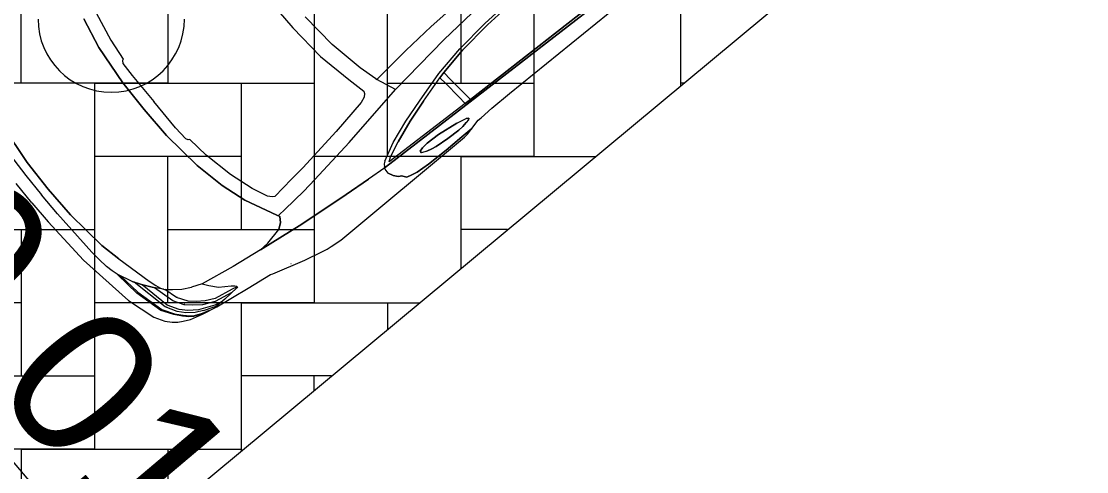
# Model space of a CAD drawing. Header units: millimetres. Extents: x 406050 to 619663, y -271768 to -128786.
# Drawn here: x 513004 to 517369, y -204382 to -202536 of the extents above; entities that cross this region are included whole.
import ezdxf

# ---------------------------------------------------------------- set-up
doc = ezdxf.new("R2010")
doc.units = ezdxf.units.MM
doc.header["$MEASUREMENT"] = 0
doc.set_wipeout_variables(frame=1)
doc.linetypes.add('Wipeout_Contour', pattern=[1000, 0, -1000])
doc.layers.add('Situace - koordinační', color=7, linetype='Continuous')
doc.styles.add('GENEROVANÝ_STYL_1', font='Arial.ttf')
doc.styles.add('GENEROVANÝ_STYL_2', font='Arial Bold.ttf')
doc.dimstyles.new('GENEROVANÝ_STYL__1', dxfattribs={"dimtxt": 600, "dimasz": 456, "dimexe": 0.18, "dimexo": 0.0625, "dimgap": 0, "dimtad": 1, "dimdec": 0, "dimzin": 0, "dimdsep": 46, "dimtxsty": 'GENEROVANÝ_STYL_1', "dimblk": 'ARROWHEAD_2', "dimblk1": 'ARROWHEAD_2', "dimblk2": 'ARROWHEAD_2', "dimcen": 0.09, "dimse1": 1, "dimse2": 1, "dimclrd": 7, "dimclre": 7, "dimclrt": 7, "dimazin": 0, "dimtfac": 1, "dimtdec": 4, "dimtmove": 2, "dimatfit": 3, "dimfxl": 1, "dimtolj": 1, "dimtzin": 0, "dimarcsym": 0})
doc.dimstyles.new('GENEROVANÝ_STYL__2', dxfattribs={"dimtxt": 600, "dimasz": 456, "dimexe": 0.18, "dimexo": 0.0625, "dimgap": 0, "dimtad": 1, "dimdec": 0, "dimzin": 0, "dimdsep": 46, "dimtxsty": 'GENEROVANÝ_STYL_1', "dimblk": 'ARROWHEAD_2', "dimblk1": 'ARROWHEAD_2', "dimblk2": 'ARROWHEAD_2', "dimcen": 0.09, "dimse1": 1, "dimse2": 1, "dimclrd": 7, "dimclre": 7, "dimclrt": 7, "dimazin": 0, "dimtfac": 1, "dimtdec": 4, "dimtmove": 0, "dimatfit": 3, "dimfxl": 1, "dimtolj": 1, "dimtzin": 0, "dimarcsym": 0})

# ---------------------------------------------------------------- blocks, each defined once
blk = doc.blocks.new('*X11')
at = {"layer": 'Situace - koordinační', "color": 253, "linetype": 'Continuous', "lineweight": 13, "true_color": 0xa8a8a8}
for p, q in [((513604.5, -201889.2), (513604.5, -202789.2)), ((513004.5, -202789.2), (513004.5, -202189.2)), ((514204.5, -202189.2), (514204.5, -203089.2)), ((514804.5, -202189.2), (514804.5, -202789.2)), ((515104.5, -202189.2), (515104.5, -203089.2)), ((514504.5, -203089.2), (514504.5, -202489.2)), ((515704.5, -202489.2), (515704.5, -202800.6)), ((513604.5, -202789.2), (512704.5, -202789.2)), ((513304.5, -202789.2), (514204.5, -202789.2)), ((513304.5, -202789.2), (513304.5, -203689.2)), ((513904.5, -202789.2), (513904.5, -203389.2)), ((514204.5, -202789.2), (514204.5, -203689.2)), ((514504.5, -202789.2), (515104.5, -202789.2)), ((515718.1, -202789.2), (515704.5, -202789.2)), ((513904.5, -203089.2), (513304.5, -203089.2)), ((513604.5, -203689.2), (513604.5, -203089.2)), ((515104.5, -203089.2), (514204.5, -203089.2)), ((514804.5, -203089.2), (515357.3, -203089.2)), ((514804.5, -203089.2), (514804.5, -203548.9)), ((512404.5, -203389.2), (513304.5, -203389.2)), ((513004.5, -203389.2), (513004.5, -203989.2)), ((513304.5, -203389.2), (513304.5, -204289.2)), ((513604.5, -203389.2), (514204.5, -203389.2)), ((514996.6, -203389.2), (514804.5, -203389.2)), ((513004.5, -203689.2), (512404.5, -203689.2)), ((514204.5, -203689.2), (513304.5, -203689.2)), ((513904.5, -203689.2), (514635.8, -203689.2)), ((513904.5, -203689.2), (513904.5, -204297.3)), ((514504.5, -203689.2), (514504.5, -203798.4)), ((512704.5, -203989.2), (513304.5, -203989.2)), ((514275, -203989.2), (513904.5, -203989.2)), ((514204.5, -204047.9), (514204.5, -203989.2)), ((513304.5, -204289.2), (512404.5, -204289.2)), ((513004.5, -204289.2), (513904.5, -204289.2)), ((513004.5, -204289.2), (513004.5, -205045.7)), ((513604.5, -204289.2), (513604.5, -204546.8)), ((513904.5, -204289.2), (513904.5, -204297.3))]:
    blk.add_line(p, q, dxfattribs=at)
blk = doc.blocks.new('výplň_1')
at = {"color": 254, "linetype": 'Wipeout_Contour', "lineweight": 0, "ltscale": 23826820.9208767}
blk.add_wipeout([(507736.9, -202722.8), (507704.5, -202761.1), (507472.8, -203118.3), (507287.4, -203501.5), (507151.3, -203904.9), (507066.6, -204322.1), (507034.6, -204746.6), (507055.8, -205171.8), (507129.9, -205591), (507255.7, -205997.7), (507431.3, -206385.5), (507653.9, -206748.4), (543199.4, -249246.5), (543593.1, -249026.5), (509030.8, -207703.9), (509010.1, -207427.9), (509010.7, -207151.1), (509032.5, -206875.2), (509075.4, -206601.8), (509139.1, -206332.5), (509177.9, -206211.2), (510581.5, -208143.5), (510762.6, -208392.9), (544380.6, -248586.5), (544774.4, -248366.5), (512964.5, -210334.7), (511108.9, -208103.2), (510971.3, -207916.8), (510963.2, -207902.5), (510856.1, -207715.7), (510764.9, -207502.7), (510698.9, -207280.6), (510658.9, -207052.4), (510645.5, -206821.1), (510658.9, -206589.8), (510698.9, -206361.5), (510764.9, -206139.4), (510841.1, -205961.6), (511312, -206453), (518416.5, -200545.4), (514580.3, -195932), (509462.5, -200187.6), (507296.6, -202263.4)], dxfattribs=at).dxf.layer = 'Situace - koordinační'
at = {"layer": 'Situace - koordinační', "color": 7, "linetype": 'Continuous', "lineweight": 13, "flags": 128}
blk.add_lwpolyline([(510764.9, -207502.7), (510698.9, -207280.6), (510658.9, -207052.4), (510645.5, -206821.1), (510658.9, -206589.8), (510698.9, -206361.5), (510764.9, -206139.4), (510841.1, -205961.6), (511312, -206453), (518416.5, -200545.4), (514580.3, -195932), (509462.5, -200187.6)], dxfattribs=at)
at = {"layer": 'Situace - koordinační', "color": 253, "linetype": 'Continuous', "lineweight": 13, "true_color": 0xa8a8a8}
blk.add_blockref('*X11', (0, 0), dxfattribs=at)
blk = doc.blocks.new('Luxusní auto 2 27_2')
at = {"layer": 'Situace - koordinační', "color": 253, "linetype": 'Continuous', "lineweight": 13, "true_color": 0xa8a8a8}
for p, q in [((2632.8, 918), (2591, 908.6)), ((2660.9, 923.9), (2632.8, 918)), ((2685.7, 918.4), (2632.8, 918)), ((2632.8, 918), (2685.7, 918.4)), ((2678.7, 926.3), (2660.9, 923.9)), ((3337.5, 926.3), (2678.7, 926.3)), ((2770.5, 919.6), (2685.7, 918.4)), ((2685.7, 918.4), (2770.5, 919.6)), ((2862.2, 917.1), (2770.5, 919.6)), ((2770.5, 919.6), (2862.2, 917.1)), ((2919.3, 912.2), (2862.2, 917.1)), ((2862.2, 917.1), (2919.3, 912.2)), ((3384.9, 922.1), (3337.5, 926.3)), ((3404.8, 918.6), (3384.9, 922.1)), ((3428.8, 914), (3404.8, 918.6)), ((2422, 906.3), (1836.8, 913.2)), ((2515.9, 906.4), (2422, 906.3)), ((2575.4, 908.2), (2515.9, 906.4)), ((2591, 908.6), (2575.4, 908.2)), ((2615.4, 877.6), (2620.7, 881.4)), ((2620.7, 881.4), (2615.4, 877.6)), ((2624.3, 870.9), (2615.4, 877.6)), ((2615.4, 877.6), (2624.3, 870.9)), ((2620.7, 881.4), (2635.3, 884.2)), ((2635.3, 884.2), (2656.3, 887.4)), ((2656.3, 887.4), (2635.3, 884.2)), ((2656.3, 887.4), (2677.3, 888.9)), ((2677.3, 888.9), (2656.3, 887.4)), ((2677.3, 888.9), (2734.7, 886.7)), ((2734.7, 886.7), (2677.3, 888.9)), ((2734.7, 886.7), (2792.1, 881.3)), ((2792.1, 881.3), (2734.7, 886.7)), ((2792.1, 881.3), (2792.8, 881.2)), ((2792.8, 881.2), (2812.9, 877.1)), ((2812.9, 877.1), (2792.8, 881.2)), ((2812.9, 877.1), (2833.7, 871.2)), ((2833.7, 871.2), (2812.9, 877.1)), ((2943.5, 906.7), (2919.3, 912.2)), ((2919.3, 912.2), (2943.5, 906.7)), ((2965.2, 900.1), (2943.5, 906.7)), ((2943.5, 906.7), (2965.2, 900.1)), ((2979.1, 883.1), (2965.2, 900.1)), ((2965.2, 900.1), (2979.1, 883.1)), ((2983.5, 880.6), (2979.1, 883.1)), ((2979.1, 883.1), (2983.5, 880.6)), ((2990.7, 875.8), (2983.5, 880.6)), ((2983.5, 880.6), (2990.7, 875.8)), ((3003.7, 860.8), (2990.7, 875.8)), ((2990.7, 875.8), (3003.7, 860.8)), ((3504.4, 895.6), (3428.8, 914)), ((3640.4, 854.1), (3504.4, 895.6)), ((1866.3, 854.1), (2568, 830)), ((2568, 830), (1866.3, 854.1)), ((2561.4, 822.6), (1957.9, 841.8)), ((1957.9, 841.8), (2561.4, 822.6)), ((2568, 830), (3006.2, 813.8)), ((3006.2, 813.8), (2568, 830)), ((2665.8, 861.2), (2624.3, 870.9)), ((2753.3, 850.1), (2665.8, 861.2)), ((2665.8, 861.2), (2753.3, 850.1)), ((2684.7, 858.8), (2685.1, 860.1)), ((2811.9, 847.1), (2753.3, 850.1)), ((2753.3, 850.1), (2811.9, 847.1)), ((2839.5, 849.4), (2811.9, 847.1)), ((2811.9, 847.1), (2839.5, 849.4)), ((2833.7, 871.2), (2855.3, 863.1)), ((2855.2, 854.4), (2839.5, 849.4)), ((2839.5, 849.4), (2855.2, 854.4)), ((2855.3, 863.1), (2855.2, 854.4)), ((2855.2, 854.4), (2855.3, 863.1)), ((3013.4, 839.5), (3003.7, 860.8)), ((3003.7, 860.8), (3013.4, 839.5)), ((3013.4, 839.5), (3012.2, 818.8)), ((3556, 869.2), (3556.2, 869.9)), ((3650.2, 850.8), (3640.4, 854.1)), ((3755.5, 835.7), (3650.2, 850.8)), ((3902.6, 811.8), (3755.5, 835.7)), ((2572, 707.5), (2561.4, 822.6)), ((2588.1, 821.7), (2561.4, 822.6)), ((2561.4, 822.6), (2588.1, 821.7)), ((2588.1, 821.7), (2980.5, 806.5)), ((2588.1, 821.7), (2590.7, 783.4)), ((2590.7, 783.4), (2588.1, 821.7)), ((2963.8, 793.9), (2900.3, 766.6)), ((2993, 792.7), (2917.1, 756.7)), ((2980.5, 806.5), (2963.8, 793.9)), ((2993, 792.7), (3001.1, 799.3)), ((2993, 792.7), (3001.1, 799.3)), ((3001.1, 799.3), (3008.5, 810)), ((3006.2, 813.8), (3009.9, 813.3)), ((3012.2, 818.8), (3008.5, 810)), ((3009.9, 813.3), (3091.4, 806.5)), ((3202.2, 796.8), (3091.4, 806.5)), ((3091.4, 806.5), (3202.2, 796.8)), ((3418.5, 773.7), (3202.2, 796.8)), ((3202.2, 796.8), (3418.5, 773.7)), ((3786.1, 802.6), (3791.1, 804.7)), ((3786.5, 798.5), (3786.1, 802.6)), ((3786.1, 802.2), (3808.6, 797.3)), ((3791.2, 793.1), (3786.5, 798.5)), ((3791.1, 804.7), (3857.5, 809.1)), ((3803, 784.1), (3791.2, 793.1)), ((3808.6, 797.3), (3886.8, 780.9)), ((3818.8, 805.6), (3894.9, 790.2)), ((3857.5, 809.1), (3913.2, 809.4)), ((3869.5, 809.1), (3905, 801.1)), ((3879.3, 806.8), (3879.1, 806.9)), ((3894.9, 790.2), (3942.4, 768)), ((3911.7, 805.7), (3897.4, 809.1)), ((3967.6, 796.7), (3902.6, 811.8)), ((3905, 801.1), (3969.3, 773.4)), ((3955.3, 788.5), (3911.7, 805.7)), ((3964.9, 794.1), (3935.6, 803.6)), ((3955.3, 788.5), (3986.5, 773.3)), ((3996.7, 781), (3964.9, 794.1)), ((3967.6, 796.7), (3971.3, 795.1)), ((4019.8, 782.6), (3967.6, 796.7)), ((3971.3, 795.1), (4002.3, 781.5)), ((2590.7, 783.4), (2597.2, 707.5)), ((2597.2, 707.5), (2590.7, 783.4)), ((2808, 732.8), (2900.3, 766.6)), ((2900.3, 766.6), (2808, 732.8)), ((2917.1, 756.7), (2820.9, 722)), ((2897.8, 766.8), (2897.7, 766.8)), ((3616.4, 746.7), (3418.5, 773.7)), ((3418.5, 773.7), (3616.4, 746.7)), ((3575.7, 745.3), (3505.6, 731.3)), ((3575.7, 745.3), (3616.4, 746.7)), ((3616.4, 746.7), (3745.8, 727.7)), ((3846.5, 754.9), (3803, 784.1)), ((3872.9, 724), (3846.5, 754.9)), ((3886.8, 780.9), (3925, 762.7)), ((3925, 762.7), (3953.6, 741)), ((3942.4, 768), (3974.7, 743.7)), ((3969.3, 773.4), (4004.3, 746.8)), ((3974.7, 743.7), (4001.1, 719.8)), ((3986.5, 773.3), (4016.8, 749)), ((4011.5, 770.5), (3996.7, 781)), ((4002.3, 781.5), (4017.4, 770.7)), ((4004.3, 746.8), (4028.5, 721.7)), ((4031.3, 750.5), (4011.5, 770.5)), ((4016.8, 749), (4040.9, 722.5)), ((4017.4, 770.7), (4036.5, 751.4)), ((4046.7, 769.6), (4019.8, 782.6)), ((4054.1, 723), (4031.3, 750.5)), ((4036.5, 751.4), (4059.2, 723.9)), ((4066.1, 758.6), (4046.7, 769.6)), ((4084.5, 743.8), (4066.1, 758.6)), ((4104.4, 721.6), (4084.5, 743.8)), ((2575, 668.2), (2572, 707.5)), ((2572, 707.5), (2575, 668.2)), ((2597.2, 707.5), (2600.5, 674.3)), ((2600.5, 674.3), (2597.2, 707.5)), ((2713.8, 705.5), (2600.5, 674.3)), ((2713.8, 705.5), (2808, 732.8)), ((2808, 732.8), (2713.8, 705.5)), ((2820.9, 722), (2725.8, 694.9)), ((3468.3, 692.2), (3482.3, 712.7)), ((3482.3, 712.7), (3468.3, 692.2)), ((3482.3, 712.7), (3505.6, 731.3)), ((3505.6, 731.3), (3482.3, 712.7)), ((3745.8, 727.7), (3888.7, 700.7)), ((3746.7, 725.2), (3746.7, 725.2)), ((3888.7, 700.7), (3872.9, 724)), ((3888.7, 700.7), (3932, 684.1)), ((3953.6, 741), (3979.3, 718.6)), ((3976.2, 718.6), (3976.3, 718.5)), ((3979.3, 718.6), (4005.7, 676.8)), ((3998, 719.7), (3998.1, 719.6)), ((4001.1, 719.8), (4026.9, 677.6)), ((4026.7, 721.4), (4026.9, 721.3)), ((4026.9, 721.3), (4026.7, 721.4)), ((4028.5, 721.7), (4054.8, 676.8)), ((4040.9, 722.5), (4066.7, 676.4)), ((4083.9, 676), (4054.1, 723)), ((4059.2, 723.9), (4089.1, 676.8)), ((4128.8, 679.4), (4104.4, 721.6)), ((2456.2, 646.6), (2575, 668.2)), ((2575, 668.2), (2456.2, 646.6)), ((2592.2, 657.7), (2461.4, 635.4)), ((2575, 668.2), (2600.5, 674.3)), ((2600.5, 674.3), (2575, 668.2)), ((2725.8, 694.9), (2592.2, 657.7)), ((3261.3, 666.9), (3056, 640.4)), ((3326, 674.9), (3261.3, 666.9)), ((3433.7, 683.1), (3326, 674.9)), ((3465.6, 684.9), (3433.7, 683.1)), ((3471.6, 685.1), (3465.6, 684.9)), ((3474.2, 679.7), (3468.3, 692.2)), ((3468.3, 692.2), (3474.2, 679.7)), ((3535.7, 548.7), (3474.2, 679.7)), ((3474.2, 679.7), (3535.7, 548.7)), ((3966.9, 665.1), (3932, 684.1)), ((3997.4, 640.5), (3966.9, 665.1)), ((4003.2, 676.4), (4003.1, 676.6)), ((4003.1, 676.6), (4003.2, 676.4)), ((4005.7, 676.8), (4021.2, 621.1)), ((4026.9, 677.6), (4049.3, 589.1)), ((4052.8, 677.3), (4052.9, 676.8)), ((4052.9, 676.8), (4052.8, 677.3)), ((4054.8, 676.8), (4081.1, 546.6)), ((4061.9, 681.6), (4062.5, 680.4)), ((4066.7, 676.4), (4098.9, 517.8)), ((4114.6, 558.8), (4083.9, 676)), ((4089.1, 676.8), (4120.1, 559.5)), ((4165.4, 560.2), (4128.8, 679.4)), ((2170.1, 625.8), (2312.6, 632.3)), ((2316.7, 621.6), (2170.5, 613.4)), ((2312.6, 632.3), (2456.2, 646.6)), ((2461.4, 635.4), (2316.7, 621.6)), ((3056, 640.4), (2771.1, 594.4)), ((3333.2, 605.6), (3430.8, 616.2)), ((3399.4, 612.1), (3401.8, 613.1)), ((3430.8, 616.2), (3440.6, 610.9)), ((4022.1, 620.4), (3997.4, 640.5)), ((4022.1, 620.4), (4023.3, 620.4)), ((4031.7, 604.9), (4023.3, 620.4)), ((4025.4, 616.6), (4052.1, 585.9)), ((2630.6, 579.7), (2488.8, 564.2)), ((2771.1, 594.4), (2630.6, 579.7)), ((2771.1, 594.4), (2803.2, 515)), ((2913.4, 546.2), (3068.5, 572.4)), ((3068.5, 572.4), (3268.6, 598.7)), ((3268.6, 598.7), (3333.2, 605.6)), ((3440.6, 610.9), (3453.6, 596.1)), ((3453.6, 596.1), (3481.8, 531)), ((4040.2, 584.9), (4031.7, 604.9)), ((4049.6, 554.2), (4040.2, 584.9)), ((4052.1, 585.9), (4082.7, 544.4)), ((4082.7, 544.4), (4052.1, 585.9)), ((2488.8, 564.2), (2328.3, 554)), ((2875.5, 516.8), (2878.6, 526.6)), ((2878.6, 526.6), (2889.5, 537.6)), ((2889.5, 537.6), (2913.4, 546.2)), ((3481.8, 531), (3513.7, 430.3)), ((3568.3, 443.7), (3535.7, 548.7)), ((3535.7, 548.7), (3568.3, 443.7)), ((4086, 404.5), (4049.6, 554.2)), ((4082.7, 544.4), (4103.6, 510)), ((4103.6, 510), (4082.7, 544.4)), ((4125.5, 462.1), (4114.6, 558.8)), ((4120.1, 559.5), (4131.5, 451.2)), ((4200.7, 316.1), (4165.4, 560.2)), ((2494.2, 490.3), (2330.6, 484.2)), ((2636.4, 499.6), (2494.2, 490.3)), ((2803.2, 515), (2636.4, 499.6)), ((2804.5, 509.6), (2803.2, 515)), ((2803.2, 515), (2804.5, 509.6)), ((2804.5, 509.6), (2826.1, 434.5)), ((2892.4, 441.7), (2875.5, 516.8)), ((4103.6, 510), (4131.8, 448.3)), ((2921, 294.7), (2892.4, 441.7)), ((3594.9, 314.5), (3568.3, 443.7)), ((3568.3, 443.7), (3594.9, 314.5)), ((4131.8, 448.3), (4131.5, 451.3)), ((4131.8, 448.3), (4138.6, 423.7)), ((2826.1, 434.5), (2853.2, 287.7)), ((3513.7, 430.3), (3539.1, 306)), ((4104.9, 317.8), (4086, 404.5)), ((4086, 404.5), (4104.9, 317.8)), ((4086.7, 397.1), (4086.7, 397.1)), ((4138.6, 423.7), (4144.8, 396.1)), ((4149.6, 355), (4144.8, 396.1)), ((4149.6, 355), (4153.1, 312.1)), ((3539.1, 306), (3549.2, 213.9)), ((3613, 139.9), (3594.9, 314.5)), ((3594.9, 314.5), (3613, 139.9)), ((4123, 139.4), (4104.9, 317.8)), ((4104.9, 317.8), (4123, 139.4)), ((4153.1, 312.1), (4161.1, 101.7)), ((4212, 102.3), (4200.7, 316.1)), ((2853.2, 287.7), (2865.2, 129.1)), ((2933.3, 132.3), (2921, 294.7)), ((3549.2, 213.9), (3555.8, 211.2)), ((3555.8, 211.2), (3561.2, 201.4)), ((3561.2, 201.4), (3564.4, 139.1)), ((2935.8, 0.2), (2933.3, 132.3)), ((3564.4, 139.1), (3564.4, 0.2)), ((3614.5, 0), (3613, 139.9)), ((3613, 139.9), (3614.5, 0)), ((4126.4, 0), (4123, 139.4)), ((4123, 139.4), (4126.4, 0)), ((4161.1, 101.7), (4161.6, 0)), ((4213.6, 0), (4212, 102.3)), ((3614.5, 0), (3613, -139.9)), ((3613, -139.9), (3614.5, 0)), ((4126.4, 0), (4123, -139.4)), ((4123, -139.4), (4126.4, 0)), ((4161.1, -101.7), (4161.6, 0)), ((4213.6, 0), (4212, -102.3)), ((3564.4, -139.1), (3564.4, -0.2)), ((4153.1, -312.1), (4161.1, -101.7)), ((3561.2, -201.4), (3564.4, -139.1)), ((3613, -139.9), (3594.9, -314.5)), ((3594.9, -314.5), (3613, -139.9)), ((4123, -139.4), (4104.9, -317.8)), ((4104.9, -317.8), (4123, -139.4)), ((3539.1, -306), (3549.2, -213.9)), ((3549.2, -213.9), (3555.8, -211.2)), ((3555.8, -211.2), (3561.2, -201.4)), ((3513.7, -430.3), (3539.1, -306)), ((3594.9, -314.5), (3568.3, -443.7)), ((3568.3, -443.7), (3594.9, -314.5))]:
    blk.add_line(p, q, dxfattribs=at)
blk = doc.blocks.new('*D79')
at = {"layer": 'Situace - koordinační', "color": 7, "linetype": 'Continuous', "lineweight": 13, "transparency": 16777216}
for p, q in [((504939.8, -186266.5), (505576.2, -185630.1)), ((505050.6, -185740.9), (505258, -185948.3)), ((505592.7, -185858.7), (504923.4, -186038)), ((505258, -185948.3), (522009.4, -202699.7)), ((521691.2, -203017.9), (522327.6, -202381.5)), ((521674.8, -202789.4), (522344, -202610.1)), ((522009.4, -202699.7), (522216.9, -202907.2))]:
    blk.add_line(p, q, dxfattribs=at)
at = {"layer": 'Situace - koordinační', "color": 7, "lineweight": 13, "transparency": 16777216, "insert": (512965.9, -193486.5), "char_height": 600, "attachment_point": 7, "rotation": 315, "style": 'GENEROVANÝ_STYL_1'}
blk.add_mtext('\\A1;23\\~690', dxfattribs=at)
blk = doc.blocks.new('ARROWHEAD_2')
at = {"color": 0, "linetype": 'Continuous', "lineweight": 0}
for p, q in [((-0.3781, -0.655), (0.3781, 0.655)), ((0, 0), (-1, 0))]:
    blk.add_line(p, q, dxfattribs=at)
blk = doc.blocks.new('*D87')
at = {"layer": 'Situace - koordinační', "color": 7, "linetype": 'Continuous', "lineweight": 13, "transparency": 16777216}
for p, q in [((507640.5, -201973.1), (506952.8, -202553.8)), ((507296.6, -202263.4), (507107.3, -202039.3)), ((507637.6, -202202.2), (506955.7, -202324.6)), ((513632.7, -209766.5), (507296.6, -202263.4)), ((513976.5, -209476.2), (513288.9, -210056.8)), ((513291.7, -209827.7), (513973.7, -209705.3)), ((513822, -209990.7), (513632.7, -209766.5))]:
    blk.add_line(p, q, dxfattribs=at)
at = {"layer": 'Situace - koordinační', "color": 7, "lineweight": 13, "transparency": 16777216, "insert": (510201.1, -205516.8), "char_height": 600, "attachment_point": 7, "rotation": 310.1798, "style": 'GENEROVANÝ_STYL_1'}
blk.add_mtext('\\A1;9\\~820', dxfattribs=at)
blk = doc.blocks.new('*D88')
at = {"layer": 'Situace - koordinační', "color": 7, "linetype": 'Continuous', "lineweight": 13, "transparency": 16777216}
for p, q in [((509118.7, -200478), (509806.3, -199897.3)), ((509273.2, -199963.5), (509462.5, -200187.6)), ((509803.5, -200126.4), (509121.6, -200248.8)), ((509462.5, -200187.6), (515920.8, -207835.5)), ((515577, -208125.8), (516264.6, -207545.1)), ((515579.9, -207896.7), (516261.8, -207774.2)), ((515920.8, -207835.5), (516110.1, -208059.6))]:
    blk.add_line(p, q, dxfattribs=at)
at = {"layer": 'Situace - koordinační', "color": 7, "lineweight": 13, "transparency": 16777216, "insert": (512118.2, -203146.4), "char_height": 600, "attachment_point": 7, "rotation": 310.1798, "style": 'GENEROVANÝ_STYL_1'}
blk.add_mtext('\\A1;10\\~010', dxfattribs=at)
blk = doc.blocks.new('*D90')
at = {"layer": 'Situace - koordinační', "color": 7, "linetype": 'Continuous', "lineweight": 13, "transparency": 16777216}
for p, q in [((527279, -199261.3), (527859.7, -199949)), ((527630.6, -199946.1), (527508.1, -199264.2)), ((527793.5, -199415.8), (527569.3, -199605.1)), ((527569.3, -199605.1), (516712.7, -208773.2)), ((516422.4, -208429.4), (517003, -209117)), ((516651.5, -208432.2), (516773.9, -209114.1)), ((516712.7, -208773.2), (516488.5, -208962.5))]:
    blk.add_line(p, q, dxfattribs=at)
at = {"layer": 'Situace - koordinační', "color": 7, "lineweight": 13, "transparency": 16777216, "insert": (521102.1, -204909.4), "char_height": 600, "attachment_point": 7, "rotation": 40.1798, "style": 'GENEROVANÝ_STYL_1'}
blk.add_mtext('\\A1;14\\~210', dxfattribs=at)
blk = doc.blocks.new('*D91')
at = {"layer": 'Situace - koordinační', "color": 7, "linetype": 'Continuous', "lineweight": 13, "transparency": 16777216}
for p, q in [((528246.8, -200407.4), (528827.5, -201095)), ((528598.3, -201092.1), (528475.9, -200410.2)), ((528761.3, -200561.9), (528537.1, -200751.2)), ((528537.1, -200751.2), (515396, -211848.4)), ((515105.7, -211504.5), (515686.3, -212192.2)), ((515334.8, -211507.4), (515457.2, -212189.3)), ((515396, -211848.4), (515171.8, -212037.7))]:
    blk.add_line(p, q, dxfattribs=at)
at = {"layer": 'Situace - koordinační', "color": 7, "lineweight": 13, "transparency": 16777216, "insert": (520927.7, -207020), "char_height": 600, "attachment_point": 7, "rotation": 40.1798, "style": 'GENEROVANÝ_STYL_1'}
blk.add_mtext('\\A1;17\\~200', dxfattribs=at)

msp = doc.modelspace()

# ---------------------------------------------------------------- block references
at = {"layer": 'Situace - koordinační', "color": 253, "linetype": 'Continuous', "lineweight": 13, "true_color": 0xa8a8a8}
msp.add_blockref('výplň_1', (0, 0), dxfattribs=at)

# ---------------------------------------------------------------- next in the draw order: linework, layer by layer
at = {"layer": 'Situace - koordinační', "color": 62, "linetype": 'Continuous', "lineweight": 20, "true_color": 0xabb71c}
msp.add_arc((513372.9, -202526.5), 300, 180, 0, dxfattribs=at)

# ---------------------------------------------------------------- next in the draw order: block references
at = {"layer": 'Situace - koordinační', "color": 146, "linetype": 'Continuous', "lineweight": 13, "true_color": 0x1a4f6e, "zscale": 1000, "rotation": 219.744839554631}
msp.add_blockref('Luxusní auto 2 27_2', (516287.6, -200586), dxfattribs=at)

# ---------------------------------------------------------------- next in the draw order: texts
at = {"layer": 'Situace - koordinační', "color": 7, "linetype": 'Continuous', "lineweight": 13, "insert": (518680.2, -205207.1), "char_height": 450, "attachment_point": 8, "rotation": 40.1798, "line_spacing_factor": 0.804738, "style": 'GENEROVANÝ_STYL_2'}
msp.add_mtext('\\A1;ZPEVNĚNÉ PLOCHY, TERASA ANI GARÁŽ\\PNEJSOU SOUČÁSTÍ DODÁVKY LUCERN', dxfattribs=at)

# ---------------------------------------------------------------- next in the draw order: dimensions: what is measured, and where the dimension line sits
at = {"layer": 'Situace - koordinační', "color": 7, "linetype": 'Continuous', "lineweight": 13}
for base, p1, p2, angle, dimstyle, picture, middle, turn in [((522009.4, -202699.7), (504924.6, -186281.8), (522009.4, -202699.7), 315, 'GENEROVANÝ_STYL__1', '*D79', (514093.8, -194190.1), 315), ((516712.7, -208773.2), (527569.3, -199605.1), (516712.7, -208773.2), 220.1798, 'GENEROVANÝ_STYL__2', '*D90', (521898.1, -203844.5), 40.1798), ((515920.8, -207835.5), (509462.5, -200187.6), (515920.8, -207835.5), 310.1798, 'GENEROVANÝ_STYL__1', '*D88', (513183, -203942.4), 310.1798), ((515396, -211848.4), (528537.1, -200751.2), (515396, -211848.4), 220.1798, 'GENEROVANÝ_STYL__2', '*D91', (521723.7, -205955.2), 40.1798), ((507296.646, -202263.4228), (513632.703, -209766.4984), (507296.646, -202263.4228), 130.1798, 'GENEROVANÝ_STYL__1', '*D87', (511113.9733, -206132.879), 310.1798)]:
    dim = msp.add_linear_dim(base=base, p1=p1, p2=p2, angle=angle, dimstyle=dimstyle, dxfattribs=at)
    dim.commit()
    dim.dimension.update_dxf_attribs({"geometry": picture, "text_midpoint": middle, "dimtype": 160, "text_rotation": turn})

doc.saveas('drawing.dxf')
